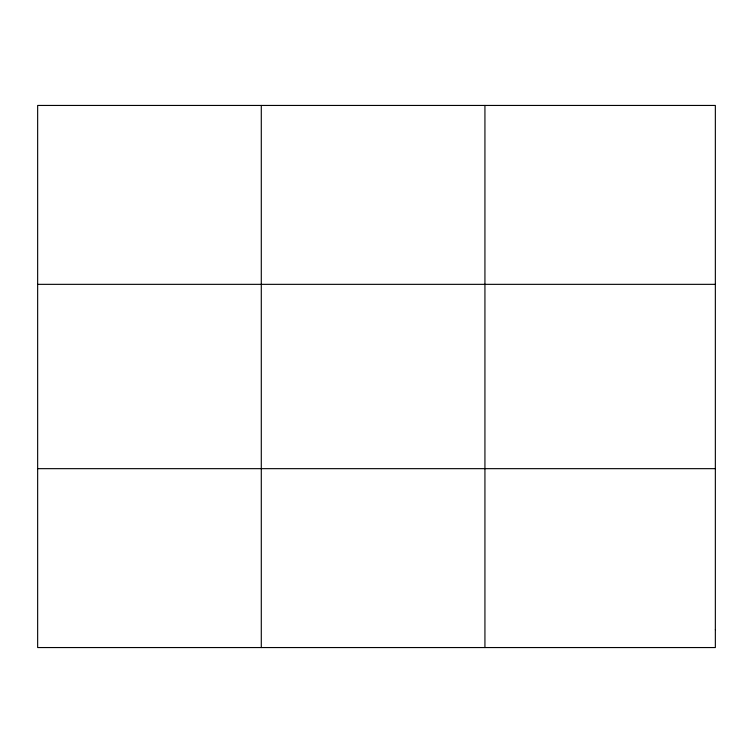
<?xml version="1.0" encoding="UTF-8"?>
<svg xmlns="http://www.w3.org/2000/svg" width="753" height="753" viewBox="0 0 753 753"><rect width="100%" height="100%" fill="white"/><g stroke="black" fill="none" stroke-linecap="round" stroke-linejoin="round"><path stroke-width="1.13" d="M261.291 105.448L261.291 647.552M484.932 105.448L484.932 647.552M37.65 284.342L715.35 284.342M37.65 468.658L715.35 468.658M715.35 629.659L715.35 647.552L37.65 647.552L37.65 105.448L715.35 105.448L715.35 629.659"/></g></svg>
